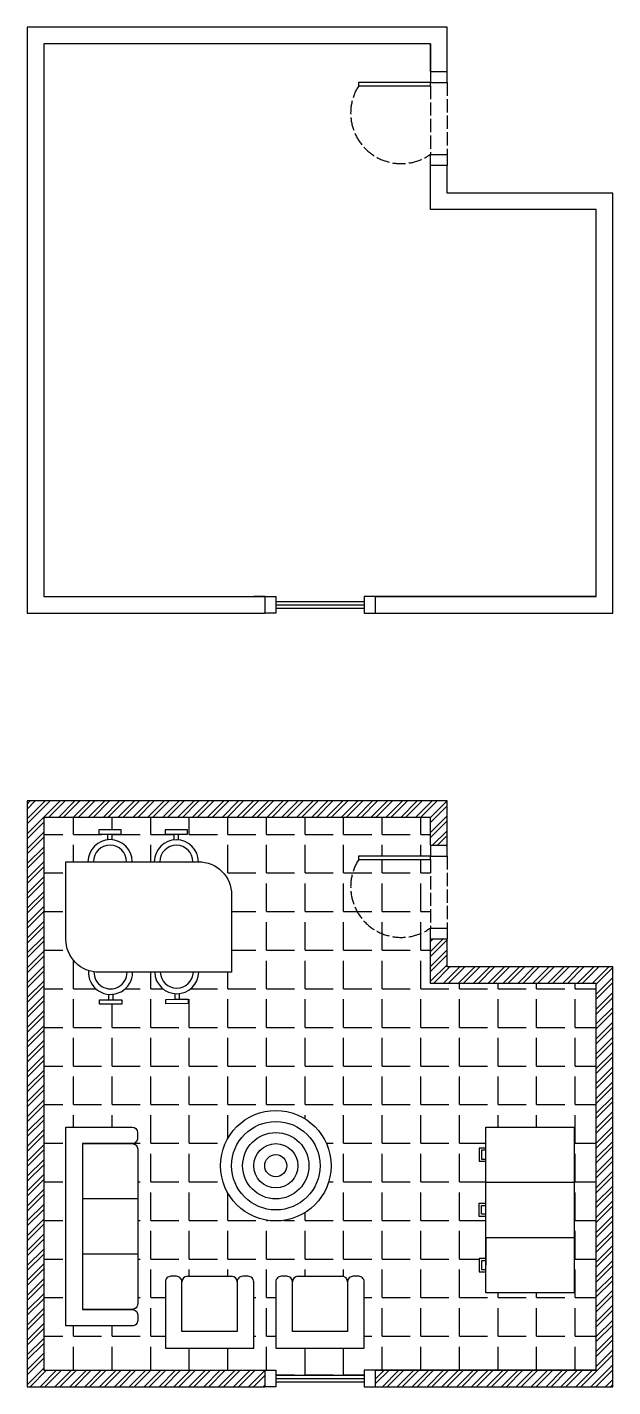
# Model space of a CAD drawing. Header units: millimetres. Extents: x 5337 to 6636, y 4566 to 5864.
# Drawn here: x 5337 to 5867, y 4634 to 5864 of the extents above; entities that cross this region are included whole.
import ezdxf

# ---------------------------------------------------------------- set-up
doc = ezdxf.new("R2010")
doc.units = ezdxf.units.MM
doc.linetypes.add('ACAD_ISO02W100', pattern=[15, 12, -3])
for name, color, linetype in [('duvar', 7, 'Continuous'), ('hatch', 7, 'Continuous'), ('hatch2', 2, 'Continuous'), ('kapı', 1, 'Continuous'), ('pencere', 5, 'Continuous'), ('tefriş', 7, 'Continuous')]:
    doc.layers.add(name, color=color, linetype=linetype)
pattern_1 = [(0, (0, 0), (0, 34.925), [25.4, -9.525]), (90, (0, 0), (-34.925, 2e-15), [25.4, -9.525])]

# ---------------------------------------------------------------- blocks, each defined once
blk = doc.blocks.new('pencere_2')
for p, q in [((5561.5, 5344.7), (5641.5, 5344.7)), ((5561.5, 5341.7), (5641.5, 5341.7)), ((5561.5, 5338.7), (5641.5, 5338.7))]:
    blk.add_line(p, q)
for points in [[(5551.5, 5349.2), (5561.5, 5349.2), (5561.5, 5334.2), (5551.5, 5334.2)], [(5651.5, 5349.2), (5641.5, 5349.2), (5641.5, 5334.2), (5651.5, 5334.2)]]:
    blk.add_lwpolyline(points)
blk = doc.blocks.new('kapı_2')
at = {"transparency": 33554661}
for p, q in [((5701.5, 5824.2), (5701.5, 5814.2)), ((5716.5, 5814.2), (5716.5, 5824.2)), ((5701.5, 5814.2), (5716.5, 5814.2))]:
    blk.add_line(p, q, dxfattribs=at)
at = {"linetype": 'ACAD_ISO02W100', "transparency": 33554661}
for p, q in [((5701.5, 5811.2), (5701.5, 5749.2)), ((5716.5, 5814.2), (5716.5, 5749.2))]:
    blk.add_line(p, q, dxfattribs=at)
at = {"transparency": 33554661}
for points in [[(5701.5, 5814.2), (5636.5, 5814.2), (5636.5, 5811.2), (5701.5, 5811.2), (5701.5, 5814.2)], [(5701.5, 5739.2), (5701.5, 5749.2), (5716.5, 5749.2), (5716.5, 5739.2)]]:
    blk.add_lwpolyline(points, dxfattribs=at)
at = {"linetype": 'ACAD_ISO02W100', "transparency": 33554661}
blk.add_arc((5675, 5786.5), 45.7, 147.2287, 305.4777, dxfattribs=at)
blk = doc.blocks.new('duvar_2')
for p, q in [((5351.5, 5849.2), (5351.5, 5349.2)), ((5701.5, 5824.2), (5716.5, 5824.2)), ((5716.5, 5739.2), (5701.5, 5739.2)), ((5351.5, 5349.2), (5551.5, 5349.2)), ((5351.5, 5349.2), (5551.5, 5349.2)), ((5551.5, 5349.2), (5551.5, 5334.2))]:
    blk.add_line(p, q)
for points in [[(5716.5, 5824.2), (5716.5, 5864.2), (5336.5, 5864.2), (5336.5, 5334.2), (5551.5, 5334.2)], [(5701.5, 5824.2), (5701.5, 5849.2), (5351.5, 5849.2)], [(5651.5, 5349.2), (5851.5, 5349.2), (5851.5, 5699.2), (5701.5, 5699.2), (5701.5, 5739.2)], [(5651.5, 5334.2), (5866.5, 5334.2), (5866.5, 5714.2), (5716.5, 5714.2), (5716.5, 5739.2)], [(5851.5, 5349.2), (5651.5, 5349.2), (5651.5, 5334.2)]]:
    blk.add_lwpolyline(points)
blk = doc.blocks.new('koltuk_1')
at = {"linetype": 'Continuous'}
for points in [[(6174, 5557.4, -0.414217), (6169, 5552.4), (6124.1, 5552.4), (6124.1, 5402.4), (6169.1, 5402.4, -0.414214), (6174.1, 5397.4), (6174.1, 5392.4, -0.414214), (6169.1, 5387.4), (6109.1, 5387.4), (6109.1, 5567.4), (6169, 5567.4, -0.41421), (6174, 5562.4), (6174, 5557.4)], [(6124.1, 5552.4), (6169.1, 5552.4, -0.414214), (6174.1, 5547.4), (6174.1, 5502.4), (6124.1, 5502.4)], [(6174.1, 5452.4), (6174.1, 5407.4, -0.414214), (6169.1, 5402.4), (6124.1, 5402.4)]]:
    blk.add_lwpolyline(points, format="xyb", dxfattribs=at)
blk.add_lwpolyline([(6174.1, 5502.4), (6174.1, 5452.4), (6124.1, 5452.4)], dxfattribs=at)
blk = doc.blocks.new('koltuk_2')
at = {"linetype": 'Continuous'}
blk.add_line((6235.3, 5449.7), (6275.3, 5449.7), dxfattribs=at)
blk.add_lwpolyline([(6285.3, 5449.7, 0.414214), (6280.3, 5444.7), (6280.3, 5399.7), (6230.3, 5399.7), (6230.3, 5444.7, 0.414214), (6225.3, 5449.7), (6220.3, 5449.7, 0.414214), (6215.3, 5444.7), (6215.3, 5384.7), (6295.3, 5384.7), (6295.3, 5444.7, 0.414214), (6290.3, 5449.7), (6285.3, 5449.7)], format="xyb", dxfattribs=at)
for centre, start, end in [((6235.3, 5444.7), 90, 180), ((6275.3, 5444.7), 0, 90)]:
    blk.add_arc(centre, 5, start, end, dxfattribs=at)
blk = doc.blocks.new('halı_2')
at = {"linetype": 'Continuous'}
for radius in [50, 40, 30, 20, 10]:
    blk.add_circle((6285.9, 5549.9), radius, dxfattribs=at)
blk = doc.blocks.new('ünite_2')
at = {"linetype": 'Continuous'}
for p, q in [((6428.4, 5555), (6508.4, 5555)), ((6428.4, 5505), (6508.4, 5505)), ((6428.4, 5505), (6428.4, 5480))]:
    blk.add_line(p, q, dxfattribs=at)
for points in [[(6428.4, 5605), (6428.4, 5605), (6508.4, 5605), (6508.4, 5525), (6508.4, 5485), (6508.4, 5455), (6428.4, 5455)], [(6428.4, 5455), (6428.4, 5605)], [(6428.4, 5586), (6422.4, 5586), (6422.4, 5574), (6428.4, 5574)], [(6428.4, 5584), (6424.4, 5584), (6424.4, 5576), (6428.4, 5576)], [(6428.4, 5524), (6422.4, 5524), (6422.4, 5536), (6428.4, 5536)], [(6428.4, 5526), (6424.4, 5526), (6424.4, 5534), (6428.4, 5534)], [(6428.4, 5486), (6422.4, 5486), (6422.4, 5474), (6428.4, 5474)], [(6428.4, 5484), (6424.4, 5484), (6424.4, 5476), (6428.4, 5476)]]:
    blk.add_lwpolyline(points, dxfattribs=at)
blk = doc.blocks.new('masa_2')
at = {"linetype": 'Continuous'}
for p, q in [((6150.3, 5828.9), (6130.3, 5828.9)), ((6130.3, 5828.9), (6130.3, 5824.9)), ((6130.3, 5824.9), (6138.3, 5824.9)), ((6138.3, 5819.8), (6138.3, 5824.9)), ((6138.3, 5824.9), (6142.3, 5824.9)), ((6142.3, 5819.8), (6142.3, 5824.9)), ((6142.3, 5824.9), (6150.3, 5824.9)), ((6150.3, 5824.9), (6150.3, 5828.9)), ((6210.3, 5828.8), (6190.3, 5828.8)), ((6190.3, 5828.8), (6190.3, 5824.8)), ((6190.3, 5824.8), (6198.3, 5824.8)), ((6198.3, 5819.7), (6198.3, 5824.8)), ((6198.3, 5824.8), (6202.3, 5824.8)), ((6202.3, 5819.7), (6202.3, 5824.8)), ((6202.3, 5824.8), (6210.3, 5824.8)), ((6210.3, 5824.8), (6210.3, 5828.8)), ((6130.9, 5670.9), (6130.9, 5674.9)), ((6130.9, 5674.9), (6138.9, 5674.9)), ((6150.9, 5671), (6130.9, 5670.9)), ((6138.8, 5680), (6138.9, 5674.9)), ((6138.9, 5674.9), (6142.9, 5675)), ((6142.8, 5680.1), (6142.9, 5675)), ((6142.9, 5675), (6150.9, 5675)), ((6150.9, 5675), (6150.9, 5671)), ((6190.9, 5675.4), (6198.9, 5675.5)), ((6190.9, 5671.4), (6190.9, 5675.4)), ((6210.9, 5671.6), (6190.9, 5671.4)), ((6198.8, 5680.6), (6198.9, 5675.5)), ((6198.9, 5675.5), (6202.9, 5675.5)), ((6202.8, 5680.6), (6202.9, 5675.5)), ((6202.9, 5675.5), (6210.9, 5675.6)), ((6210.9, 5675.6), (6210.9, 5671.6))]:
    blk.add_line(p, q, dxfattribs=at)
blk.add_lwpolyline([(6100.3, 5799.9), (6100.3, 5799.9), (6220.3, 5799.9, -0.414214), (6250.3, 5769.9), (6250.3, 5699.9), (6130.3, 5699.9, -0.414214), (6100.3, 5729.9), (6100.3, 5799.9)], format="xyb", dxfattribs=at)
for centre, radius, start, end in [((6140.3, 5799.9), 20, 0, 180), ((6200.3, 5799.8), 20, 0.3191, 179.6809), ((6140.3, 5799.9), 15, 0, 180), ((6200.3, 5799.8), 15, 0.4255, 179.5745), ((6140.7, 5699.9), 20, 175.6784, 359.8365), ((6140.7, 5699.9), 15, 178.8543, 359.782), ((6200.7, 5700.5), 20, 181.7991, 358.2009), ((6200.7, 5700.5), 15, 182.3991, 357.6009)]:
    blk.add_arc(centre, radius, start, end, dxfattribs=at)

msp = doc.modelspace()

# ---------------------------------------------------------------- hatches: boundary and pattern name
at = {"layer": 'hatch', "linetype": 'Continuous'}
h = msp.add_hatch(dxfattribs=at)
h.set_pattern_fill('ANGLE', color=256, scale=5)
h.set_pattern_definition(pattern_1)
h.paths.add_polyline_path([(5636.55, 5111.23), (5636.55, 5114.23), (5701.55, 5114.23), (5701.55, 5124.23), (5701.55, 5149.23), (5351.55, 5149.23), (5351.55, 4649.23), (5551.55, 4649.23), (5561.55, 4649.23), (5561.55, 4644.73), (5641.55, 4644.73), (5641.55, 4649.23), (5651.55, 4649.23), (5851.55, 4649.23), (5851.55, 4999.23), (5701.55, 4999.23), (5701.55, 5039.23), (5701.55, 5049.23, -0.8261624)])
h.paths.add_polyline_path([(5611.55, 4834.23, -1), (5511.55, 4834.23, -1)], flags=16)
h.paths.add_polyline_path([(5521.55, 5009.23), (5491.92, 5009.23, -0.3739993), (5474.08, 4989.97), (5474.12, 4984.87), (5482.12, 4984.93), (5482.15, 4980.93), (5462.15, 4980.78), (5462.12, 4984.78), (5470.12, 4984.84), (5470.08, 4989.94, -0.3783697), (5451.94, 5009.23), (5431.93, 5009.23, -0.3821559), (5414.08, 4989.4), (5414.12, 4984.3), (5422.12, 4984.36), (5422.15, 4980.36), (5402.15, 4980.21), (5402.12, 4984.21), (5410.12, 4984.27), (5410.08, 4989.37, -0.4092186), (5391.99, 5010.79, -0.3221082), (5371.55, 5039.23), (5371.55, 5109.23), (5391.55, 5109.23, -0.3851704), (5409.55, 5129.13), (5409.55, 5134.23), (5401.55, 5134.23), (5401.55, 5138.23), (5421.55, 5138.23), (5421.55, 5134.23), (5413.55, 5134.23), (5413.55, 5129.13, -0.3851704), (5431.55, 5109.23), (5451.55, 5109.23, -0.3835723), (5469.55, 5129.01), (5469.55, 5134.11), (5461.55, 5134.11), (5461.55, 5138.11), (5481.55, 5138.11), (5481.55, 5134.11), (5473.55, 5134.11), (5473.55, 5129.01, -0.3835723), (5491.55, 5109.23, -0.4142172), (5521.55, 5079.23)], flags=16)
h.paths.add_polyline_path([(5601.55, 4834.23, -1), (5521.55, 4834.23, -1)], flags=0)
h.paths.add_polyline_path([(5591.55, 4834.23, -1), (5531.55, 4834.23, -1)], flags=0)
h.paths.add_polyline_path([(5581.55, 4834.23, -1), (5541.55, 4834.23, -1)], flags=0)
h.paths.add_polyline_path([(5571.55, 4834.23, -1), (5551.55, 4834.23, -1)], flags=0)
h.paths.add_polyline_path([(5436.49, 4864.23), (5436.49, 4859.23, -0.4097004), (5431.56, 4854.23), (5431.55, 4854.23, -0.4142136), (5436.55, 4849.23), (5436.55, 4804.23), (5436.55, 4754.23), (5436.55, 4709.23, -0.4142136), (5431.55, 4704.23, -0.4142136), (5436.55, 4699.23), (5436.55, 4694.23, -0.4142136), (5431.55, 4689.23), (5371.55, 4689.23), (5371.55, 4869.23), (5431.49, 4869.23, -0.4142097)], flags=16)
h.paths.add_polyline_path([(5751.55, 4869.23), (5831.55, 4869.23), (5831.55, 4789.23), (5831.55, 4749.23), (5831.55, 4719.23), (5751.55, 4719.23), (5751.55, 4738.23), (5745.55, 4738.23), (5745.55, 4750.23), (5751.55, 4750.23), (5751.55, 4788.23), (5745.55, 4788.23), (5745.55, 4800.23), (5751.55, 4800.23), (5751.55, 4838.23), (5745.55, 4838.23), (5745.55, 4850.23), (5751.55, 4850.23)], flags=16)
h.paths.add_polyline_path([(5571.55, 4734.23, -0.4142136), (5576.55, 4729.23, -0.4142136), (5581.55, 4734.23), (5621.55, 4734.23, -0.4142136), (5626.55, 4729.23, -0.4142136), (5631.55, 4734.23), (5636.55, 4734.23, -0.4142136), (5641.55, 4729.23), (5641.55, 4669.23), (5561.55, 4669.23), (5561.55, 4729.23, -0.4142136), (5566.55, 4734.23)], flags=16)
h.paths.add_polyline_path([(5541.55, 4729.23), (5541.55, 4669.23), (5461.55, 4669.23), (5461.55, 4729.23, -0.4142136), (5466.55, 4734.23), (5471.55, 4734.23, -0.4142136), (5476.55, 4729.23, -0.4142136), (5481.55, 4734.23), (5521.55, 4734.23, -0.4142136), (5526.55, 4729.23, -0.4142136), (5531.55, 4734.23), (5536.55, 4734.23, -0.4142136)], flags=16)
h = msp.add_hatch(dxfattribs=at)
h.set_pattern_fill('ANGLE', color=256, scale=5)
h.set_pattern_definition(pattern_1)
h.paths.add_polyline_path([(5701.55, 5049.23), (5701.55, 5111.23), (5636.55, 5111.23, 0.8261624)])
at = {"layer": 'hatch2', "linetype": 'Continuous', "transparency": 33554687}
h = msp.add_hatch(dxfattribs=at)
h.set_pattern_fill('ANSI32', color=256)
h.paths.add_polyline_path([(5716.55, 5164.23), (5336.55, 5164.23), (5336.55, 4634.23), (5551.55, 4634.23), (5551.55, 4649.23), (5351.55, 4649.23), (5351.55, 5149.23), (5701.55, 5149.23), (5701.55, 5124.23), (5716.55, 5124.23)])
at = {"layer": 'hatch2', "linetype": 'Continuous'}
h = msp.add_hatch(dxfattribs=at)
h.set_pattern_fill('ANSI32', color=256)
h.paths.add_polyline_path([(5866.55, 5014.23), (5716.55, 5014.23), (5716.55, 5039.23), (5701.55, 5039.23), (5701.55, 4999.23), (5851.55, 4999.23), (5851.55, 4649.23), (5651.55, 4649.23), (5651.55, 4634.23), (5866.55, 4634.23)])

# ---------------------------------------------------------------- linework, layer by layer
for p, q in [((5351.55, 5849.23), (5351.55, 5849.23)), ((5701.55, 5849.23), (5701.55, 5824.23)), ((5716.55, 5714.23), (5716.55, 5739.23))]:
    msp.add_line(p, q)
for points in [[(5551.55, 5349.23), (5541.55, 5349.23)], [(5651.55, 5349.23), (5661.55, 5349.23)]]:
    msp.add_lwpolyline(points)

# ---------------------------------------------------------------- block references
at = {"layer": 'duvar', "linetype": 'Continuous'}
for p in [(0, 0), (0, -700)]:
    msp.add_blockref('duvar_2', p, dxfattribs=at)
at = {"layer": 'kapı', "linetype": 'Continuous'}
for p in [(0, 0), (0, -700)]:
    msp.add_blockref('kapı_2', p, dxfattribs=at)
at = {"layer": 'pencere'}
for p in [(0, 0), (0, -700)]:
    msp.add_blockref('pencere_2', p, dxfattribs=at)
at = {"layer": 'tefriş', "linetype": 'Continuous'}
for name, p in [('masa_2', (-728.76, -690.66)), ('halı_2', (-724.34, -715.65)), ('koltuk_1', (-737.56, -698.16)), ('ünite_2', (-676.84, -735.74)), ('koltuk_2', (-753.72, -715.46)), ('koltuk_2', (-653.72, -715.46))]:
    msp.add_blockref(name, p, dxfattribs=at)

doc.saveas('drawing.dxf')
